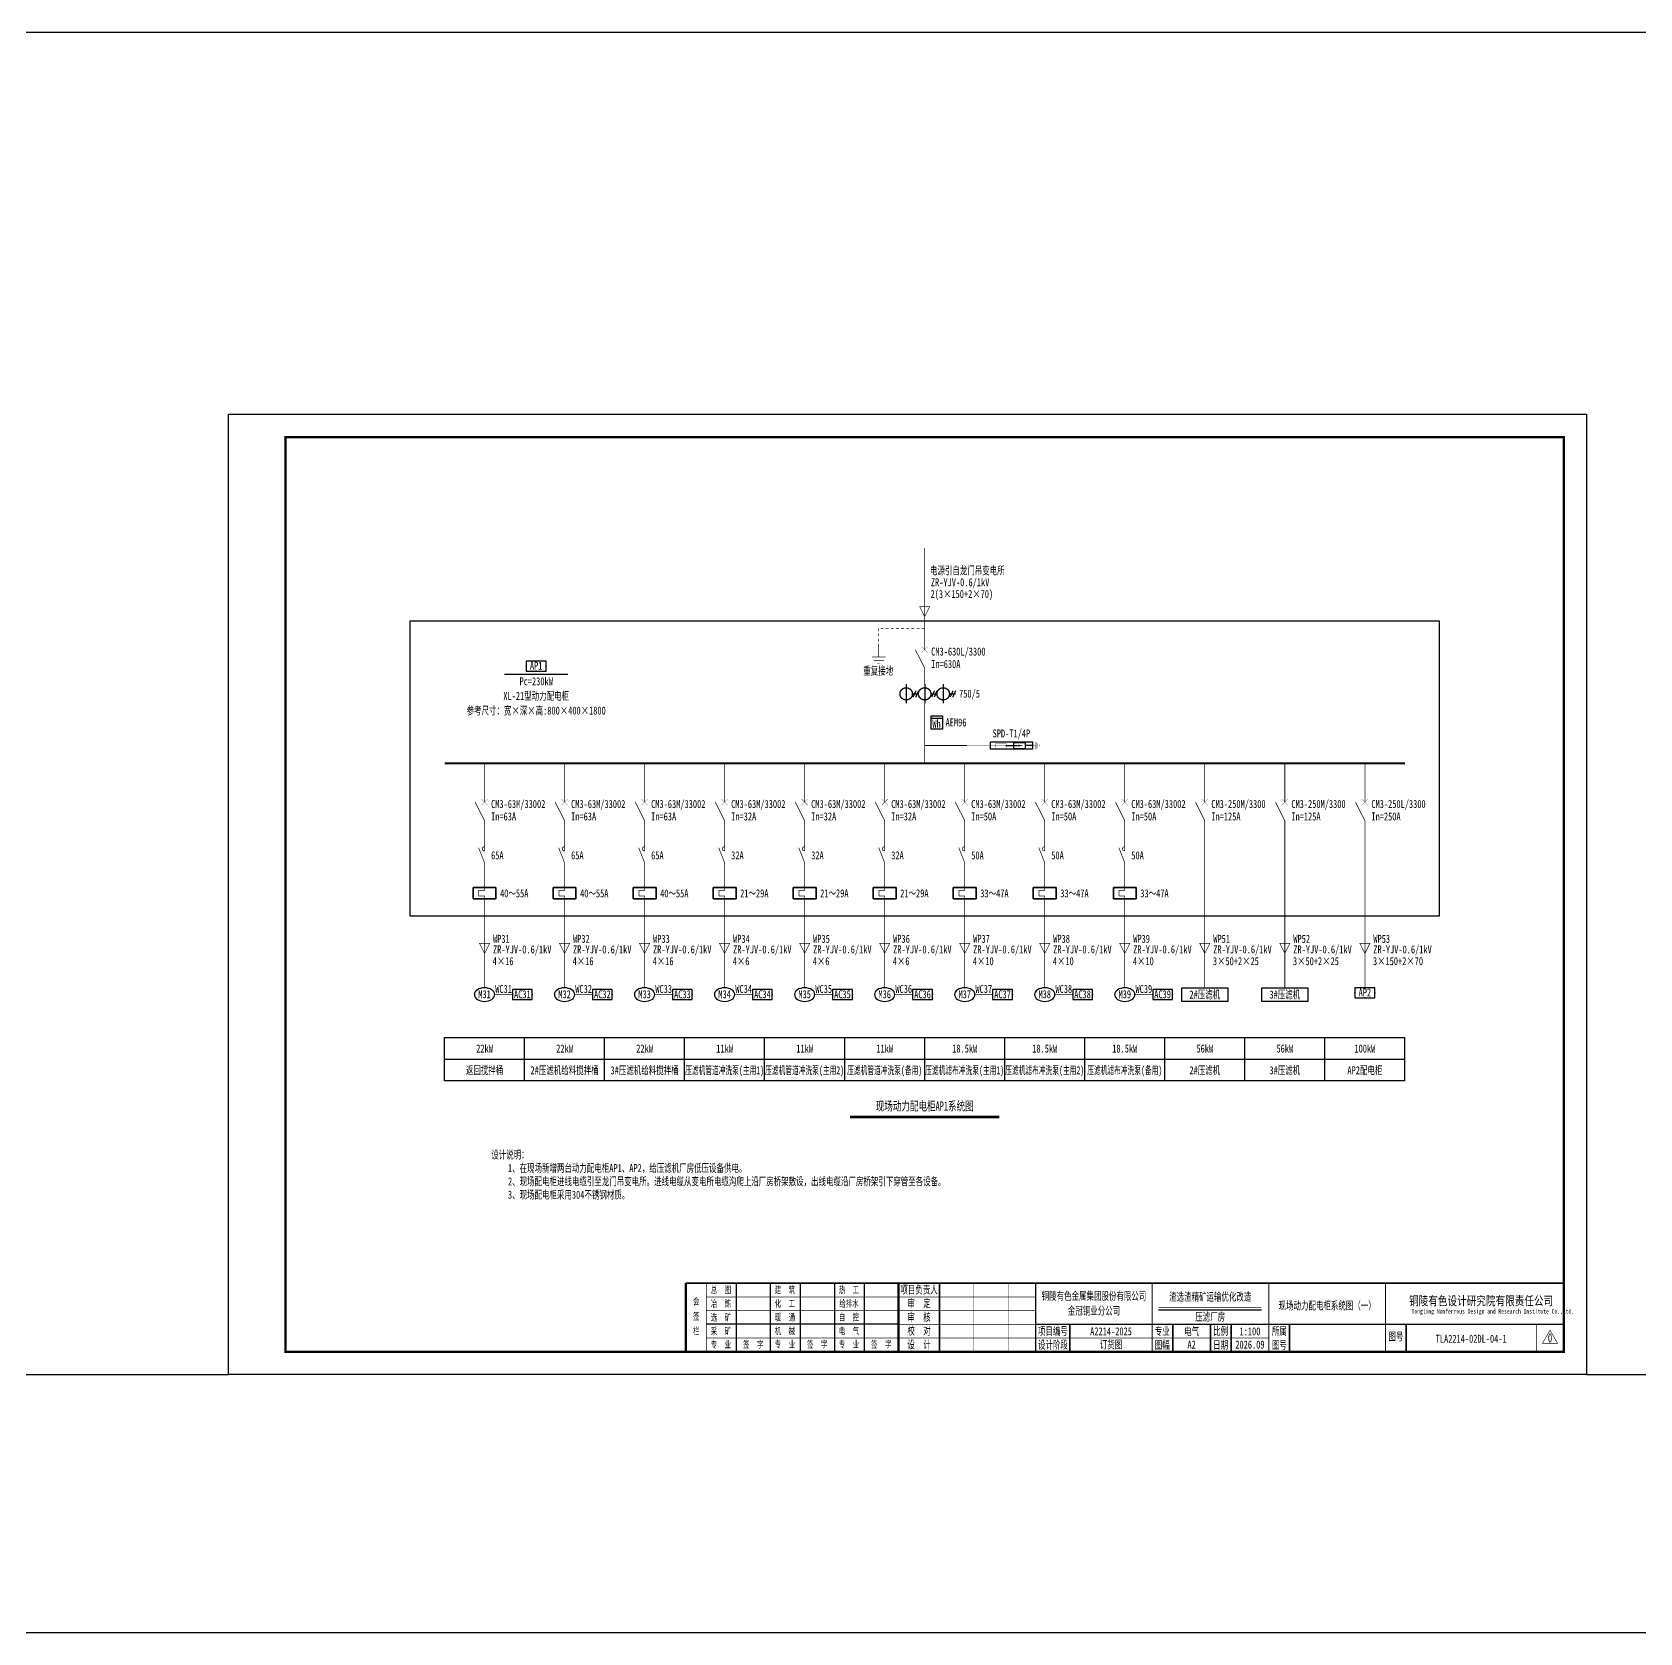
# Model space of a CAD drawing. Header units: millimetres. Extents: x 257344 to 1270023, y 272924 to 540726.
# Drawn here: x 490625 to 560935, y 272924 to 342924 of the extents above; entities that cross this region are included whole.
import ezdxf
from ezdxf.enums import TextEntityAlignment as Align

# ---------------------------------------------------------------- set-up
doc = ezdxf.new("R2010")
doc.units = ezdxf.units.MM
doc.linetypes.add('常规', pattern=[20, 10, 0, 10])
for name, color, linetype, lineweight in [('BXT', 7, 'Continuous', 0), ('CAXA0层', 7, 'Continuous', 25), ('ELEMENT', 3, 'Continuous', 30), ('MX', 3, 'Continuous', 0), ('SW', 8, 'Continuous', 20), ('TEXT', 4, 'Continuous', 0), ('电气-照明-导线', 82, 'Continuous', 40), ('电辅助1', 7, 'Continuous', 0)]:
    doc.layers.add(name, color=color, linetype=linetype, lineweight=lineweight)
for name, color, linetype in [('动力平面导线层', 3, '常规'), ('图框', 7, 'Continuous'), ('文字', 7, 'Continuous'), ('标注-照明', 7, 'Continuous'), ('照明平面导线层', 3, 'Continuous'), ('照明平面设备层', 1, 'Continuous')]:
    doc.layers.add(name, color=color, linetype=linetype)
doc.styles.add('HZ', font='', dxfattribs={"width": 0.75})
doc.styles.get("Standard").update_dxf_attribs({"font": 'arial.ttf', "bigfont": 'hzdx.shx'})
doc.styles.add('标准', font='', dxfattribs={"width": 0.667})
doc.styles.get('HZ').set_extended_font_data('SimSun')
doc.styles.get('标准').set_extended_font_data('NSimSun')

# ---------------------------------------------------------------- blocks, each defined once
blk = doc.blocks.new('3')
at = {"layer": 'TEXT', "color": 7, "lineweight": 25, "style": 'HZ', "width": 0.75}
for s, height, p in [('铜陵有色设计研究院有限责任公司', 400, (221501, 249018)), ('Tongling Nonferrous Design and Research Institute Co.,Ltd.', 200, (221613, 248659))]:
    blk.add_text(s, height=height, dxfattribs=at).set_placement(p)
blk = doc.blocks.new('铜陵有色图签02')
at = {"layer": '图框', "linetype": 'Continuous', "lineweight": 50}
for p, q in [((-38401, 3003), (-38401, 1)), ((-29100, 3001), (-29100, 0))]:
    blk.add_line(p, q, dxfattribs=at)
at = {"layer": '图框', "color": 7, "linetype": 'Continuous', "lineweight": 25}
for p, q in [((-36201, 3010), (-36201, 9)), ((-34701, 3010), (-34701, 9)), ((-33401, 3017), (-33401, 16)), ((-31901, 3017), (-31901, 16)), ((-30601, 3017), (-30601, 16)), ((-29100, 1201), (-37501, 1201))]:
    blk.add_line(p, q, dxfattribs=at)
at = {"layer": '图框', "color": 7, "linetype": 'Continuous', "lineweight": 35}
for p, q in [((-27300, 3001), (-27300, 1)), ((-21600, 1197), (-21600, -3)), ((-17100, 1200), (-17100, 0)), ((-15450, 0), (-15450, 1200)), ((-14550, 1200), (-14550, 0)), ((-12000, 1201), (-12000, 1)), ((-6900, 1202), (-6900, 2))]:
    blk.add_line(p, q, dxfattribs=at)
at = {"layer": '图框', "lineweight": 25}
blk.add_line((-17723, 1830), (-13223, 1830), dxfattribs=at)
at = {"layer": '图框', "lineweight": 70, "const_width": 70}
blk.add_lwpolyline([(-17980, 3001), (0, 3001), (-38401, 3001)], dxfattribs=at)
at = {"layer": '图框', "color": 7, "linetype": 'Continuous', "lineweight": 25, "const_width": 25}
for points in [[(-37501, 3000), (-37501, 0)], [(-25800, 3001), (-25800, 1)], [(-24300, 3001), (-24300, 1)], [(-23100, 2401), (-37501, 2401)], [(-23100, 1801), (-37501, 1801)], [(-23100, 1201), (-29100, 1201)], [(-602, 943), (-932, 371), (-272, 371), (-602, 943)], [(-12900, 600), (-18000, 600), (-37501, 600)]]:
    blk.add_lwpolyline(points, dxfattribs=at)
at = {"layer": '图框', "linetype": 'Continuous', "lineweight": 50, "const_width": 50}
for points in [[(-23100, 3001), (-23100, 1)], [(-18000, 3000), (-18000, 0)]]:
    blk.add_lwpolyline(points, dxfattribs=at)
at = {"layer": '图框', "lineweight": 50, "const_width": 50}
for points in [[(-12900, 3001), (-12900, 1)], [(-7800, 3001), (-7800, 1)], [(0, 3000), (0, 0)], [(-23100, 1200), (0, 1200)]]:
    blk.add_lwpolyline(points, dxfattribs=at)
at = {"layer": '图框', "lineweight": 25, "const_width": 35}
blk.add_lwpolyline([(-17723, 1930), (-13223, 1930)], dxfattribs=at)
at = {"layer": '图框', "color": 7, "linetype": 'Continuous', "lineweight": 35, "const_width": 25}
blk.add_lwpolyline([(-1200, 1201), (-1200, 0)], dxfattribs=at)
at = {"layer": '图框', "linetype": 'Continuous', "lineweight": 70, "const_width": 70}
blk.add_lwpolyline([(-38401, 1), (0, 0)], dxfattribs=at)
at = {"layer": '图框', "lineweight": 25}
blk.add_blockref('3', (-228268, -246986), dxfattribs=at)
at = {"layer": 'TEXT', "color": 7, "lineweight": 25, "style": '标准', "width": 0.667}
for s, height, p in [('总  图', 300, (-36862, 2555)), ('建  筑', 300, (-34062, 2562)), ('热  工', 300, (-31262, 2562)), ('项目负责人', 350, (-28197, 2541)), ('会', 300, (-37942, 2054)), ('冶  炼', 300, (-36862, 1955)), ('化  工', 300, (-34062, 1962)), ('给排水', 300, (-31262, 1962)), ('审  定', 350, (-28197, 1941)), ('签', 300, (-37942, 1404)), ('选  矿', 300, (-36862, 1355)), ('暖  通', 300, (-34062, 1362)), ('自  控', 300, (-31262, 1362)), ('审  核', 350, (-28197, 1341)), ('栏', 300, (-37942, 754)), ('采  矿', 300, (-36862, 754)), ('机  械', 300, (-34062, 761)), ('电  气', 300, (-31262, 761)), ('校  对', 350, (-28197, 741)), ('项目编号', 350, (-22343, 730)), ('专业', 350, (-17559, 730)), ('比例', 350, (-15009, 730)), ('所属', 350, (-12438, 730)), ('图号', 350, (-7339, 495)), ('专  业', 300, (-36862, 170)), ('签  字', 300, (-35449, 170)), ('专  业', 300, (-34062, 177)), ('签  字', 300, (-32649, 177)), ('专  业', 300, (-31262, 177)), ('签  字', 300, (-29849, 177)), ('设  计', 350, (-28197, 139)), ('设计阶段', 350, (-22343, 130)), ('图幅', 350, (-17559, 130)), ('日期', 350, (-15009, 130)), ('图号', 350, (-12438, 130))]:
    blk.add_text(s, height=height, dxfattribs=at).set_placement(p, align=Align.CENTER)
blk = doc.blocks.new('0208D')
at = {"color": 3, "linetype": 'Continuous', "const_width": 0.3}
blk.add_lwpolyline([(0, -7.5), (0, 0)], dxfattribs=at)
blk.add_lwpolyline([(0, -7.5), (2.5, -2.5), (-2.5, -2.5)], close=True, dxfattribs=at)
blk = doc.blocks.new('1107AA')
at = {"color": 3, "linetype": 'Continuous'}
for points, const_width in [([(0, -7.5), (-3.79, 0)], 0.3), ([(1.25, 1.25), (-1.25, -1.25)], 0.1), ([(-1.25, 1.25), (1.25, -1.25)], 0.1)]:
    blk.add_lwpolyline(points, dxfattribs=dict(at, const_width=const_width))
blk = doc.blocks.new('KK')
at = {"layer": 'MX', "color": 3, "linetype": '常规', "lineweight": 25}
for p, q in [((-498, -143), (-378, 128)), ((-384, -143), (-264, 128)), ((313, -143), (432, 128)), ((426, -143), (546, 128)), ((1123, -143), (1243, 128)), ((1236, -143), (1356, 128)), ((-540, -8), (-270, -8)), ((270, -8), (540, -8)), ((1080, -8), (1351, -8))]:
    blk.add_line(p, q, dxfattribs=at)
for centre in [(-810, -8), (0, -8), (810, -8)]:
    blk.add_circle(centre, 270, dxfattribs=at)
at = {"layer": '动力平面导线层', "lineweight": -3, "ltscale": 100}
for p, q in [((-810, 417), (-810, -417)), ((0, 417), (0, -417)), ((810, 417), (810, -417))]:
    blk.add_line(p, q, dxfattribs=at)
blk = doc.blocks.new('$element$00000390')
at = {"const_width": 0.0233}
for points in [[(0, 0), (0, -0.375)], [(-0.25, -0.375), (0.25, -0.375)], [(-0.188, -0.5), (0.188, -0.5)], [(-0.062, -0.625), (0.062, -0.625)]]:
    blk.add_lwpolyline(points, dxfattribs=at)
at = {"flags": 9}
blk.add_attdef('S', (0, 0), '', height=0.00000667, dxfattribs=at)
blk = doc.blocks.new('$element$00000532')
for points in [[(0, 0), (0, -0.283)], [(-0.1, -0.283), (0.1, -0.283), (0.1, -0.717), (-0.1, -0.717), (-0.1, -0.283)], [(0, -1), (0, -0.567)]]:
    blk.add_lwpolyline(points)
for points in [[(-0.033, -0.55), (0.033, -0.55), (0, -0.35), (0.033, -0.55)], [(0.033, -0.55), (0, -0.35), (-0.033, -0.55), (0.033, -0.55)], [(0, -0.367), (-0.033, -0.567), (0.033, -0.567), (0, -0.367)]]:
    blk.add_solid(points)
at = {"flags": 9}
blk.add_attdef('S', (0, 0), '', height=0.00000667, dxfattribs=at)
blk = doc.blocks.new('HFH')
at = {"color": 3, "linetype": 'Continuous', "const_width": 17.3}
for points in [[(-2085, -50), (-2085, 50)], [(-1999, -105), (-1999, 105)], [(-1917, -158), (-1917, 158)], [(-1653, 0), (-1917, 0)]]:
    blk.add_lwpolyline(points, dxfattribs=at)
at = {"color": 3}
blk.add_lwpolyline([(-1757, 162), (75, 162), (75, -164), (-1757, -164)], close=True, dxfattribs=at)
at = {"color": 3, "const_width": 13.3}
for points in [[(-717, 0), (-52, 0)], [(-621, 90), (-139, 90)], [(-621, -90), (-621, 90)], [(-139, -90), (-139, 90)], [(-621, -90), (-139, -90)]]:
    blk.add_lwpolyline(points, dxfattribs=at)
at = {"layer": 'ELEMENT', "linetype": 'ByBlock', "xscale": -1200, "yscale": 1200, "zscale": 1200, "rotation": 90}
blk.add_blockref('$element$00000532', (-1791, 0), dxfattribs=at)
blk = doc.blocks.new('PLA1')
at = {"color": 0, "linetype": 'ByBlock', "lineweight": -2}
for p, q in [((-500, 500), (-500, 0)), ((500, 500), (-500, 500)), ((-500, 0), (500, 0)), ((500, 0), (500, 500))]:
    blk.add_line(p, q, dxfattribs=at)
for p in [(-500, 250), (0, 500), (0, 0), (500, 250)]:
    blk.add_point(p, dxfattribs=at)
blk = doc.blocks.new('JJH')
at = {"color": 3, "linetype": '常规', "lineweight": 35}
for p, q in [((-500, -500), (-500, 0)), ((500, 0), (-500, 0)), ((500, -500), (500, 0)), ((-500, -500), (500, -500))]:
    blk.add_line(p, q, dxfattribs=at)
at = {"color": 3, "linetype": '常规', "lineweight": 35, "const_width": 30}
blk.add_lwpolyline([(0, 100), (0, -125), (-250, -125), (-250, -375), (0, -375), (0, -600)], dxfattribs=at)
blk = doc.blocks.new('GGF')
at = {"layer": '照明平面导线层', "color": 3, "linetype": '常规', "lineweight": 25, "ltscale": 2, "const_width": 30}
for points in [[(0, 0), (0, -365)], [(0, -1065), (-261, -402)], [(0, -365), (0, -544)], [(0, -1065), (0, -1429)]]:
    blk.add_lwpolyline(points, dxfattribs=at)
blk.add_lwpolyline([(0, -544, -1.122007), (0, -365, -1.343832)], format="xyb", dxfattribs=at)

msp = doc.modelspace()

# ---------------------------------------------------------------- linework, layer by layer
at = {"color": 3}
for p, q in [((489208.8, 284214.5), (499208.8, 284214.5)), ((558608.8, 284214.5), (568608.8, 284214.5))]:
    msp.add_line(p, q, dxfattribs=at)
msp.add_lwpolyline([(267543.6, 342923.7), (1270023.5, 342923.7), (1270023.5, 272923.7), (267543.6, 272923.7)], close=True, dxfattribs=at)
at = {"color": 3, "const_width": 13.3}
msp.add_lwpolyline([(532662, 311723.3), (531507.5, 311723.3)], dxfattribs=at)
at = {"color": 3, "linetype": 'ByBlock', "lineweight": 35, "const_width": 30}
for points in [[(510409, 305617.9), (510409, 305392.9)], [(513909, 305617.9), (513909, 305392.9)], [(517409, 305617.9), (517409, 305392.9)], [(520909, 305617.9), (520909, 305392.9)], [(524409, 305617.9), (524409, 305392.9)], [(527909, 305617.9), (527909, 305392.9)], [(531409, 305617.9), (531409, 305392.9)], [(534909, 305617.9), (534909, 305392.9)], [(538409, 305617.9), (538409, 305392.9)], [(510409, 305013.5), (510409, 305017.9)], [(513909, 305013.5), (513909, 305017.9)], [(517409, 305013.5), (517409, 305017.9)], [(520909, 305013.5), (520909, 305017.9)], [(524409, 305013.5), (524409, 305017.9)], [(527909, 305013.5), (527909, 305017.9)], [(531409, 305013.5), (531409, 305017.9)], [(534909, 305013.5), (534909, 305017.9)], [(538409, 305013.5), (538409, 305017.9)]]:
    msp.add_lwpolyline(points, dxfattribs=at)
at = {"color": 2, "linetype": 'ByBlock', "lineweight": 30}
for points in [[(540909, 301131.4), (542909.1, 301131.4), (542909.1, 300531.5), (540909, 300531.5)], [(544409, 301131.4), (546409.1, 301131.4), (546409.1, 300531.5), (544409, 300531.5)]]:
    msp.add_lwpolyline(points, close=True, dxfattribs=at)
at = {"layer": 'CAXA0层', "color": 0, "linetype": 'Continuous', "lineweight": 30}
msp.add_line((511275.5, 314848.1), (514059.2, 314848.1), dxfattribs=at)
at = {"layer": 'CAXA0层', "color": 2, "linetype": 'Continuous', "lineweight": 40}
msp.add_line((526405.6, 295508.3), (532911.9, 295508.3), dxfattribs=at)
at = {"layer": 'CAXA0层', "color": 2, "linetype": 'Continuous', "lineweight": 0}
msp.add_line((526405.6, 295442.8), (532911.9, 295442.8), dxfattribs=at)
at = {"layer": '动力平面导线层', "color": 4, "linetype": 'ByBlock'}
for p, q in [((507158.8, 317176.9), (552158.7, 317176.9)), ((507158.8, 304268.2), (507158.8, 317176.9)), ((552158.7, 317176.9), (552158.7, 304268.2)), ((552158.7, 304268.2), (507158.8, 304268.2))]:
    msp.add_line(p, q, dxfattribs=at)
at = {"layer": '动力平面导线层', "color": 0, "linetype": 'ByBlock'}
for p, q in [((508658.8, 298961.5), (550658.8, 298961.5)), ((508658.8, 297061.5), (508658.8, 298961.5)), ((512158.8, 297061.5), (512158.8, 298961.5)), ((515658.8, 297061.5), (515658.8, 298961.5)), ((519158.8, 297061.5), (519158.8, 298961.5)), ((522658.8, 297061.5), (522658.8, 298961.5)), ((526158.8, 297061.5), (526158.8, 298961.5)), ((529658.8, 297061.5), (529658.8, 298961.5)), ((533158.8, 297061.5), (533158.8, 298961.5)), ((536658.8, 297061.5), (536658.8, 298961.5)), ((540158.8, 297061.5), (540158.8, 298961.5)), ((543658.8, 297061.5), (543658.8, 298961.5)), ((547158.8, 297061.5), (547158.8, 298961.5)), ((550658.8, 297061.5), (550658.8, 298961.5)), ((508658.8, 298011.5), (550658.8, 298011.5)), ((550658.8, 297061.5), (508658.8, 297061.5))]:
    msp.add_line(p, q, dxfattribs=at)
at = {"layer": '动力平面导线层', "color": 3, "linetype": '常规', "lineweight": 20, "ltscale": 2, "const_width": 84}
msp.add_lwpolyline([(550658.8, 310945.6), (508658.8, 310945.6)], dxfattribs=at)
at = {"layer": '图框', "linetype": 'Continuous', "lineweight": 100, "const_width": 100}
msp.add_lwpolyline([(501708.8, 285214.5), (557608.8, 285214.5), (557608.8, 325214.5), (501708.8, 325214.5)], close=True, dxfattribs=at)
at = {"layer": '文字', "color": 3, "linetype": 'Continuous', "lineweight": 25, "const_width": 30}
for points in [[(529658.8, 315106.8), (529658.8, 310945.6)], [(510409, 309250.9), (510409, 310945.6)], [(513909, 309251), (513909, 310945.6)], [(517409, 309251), (517409, 310945.6)], [(520909, 309250.9), (520909, 310945.6)], [(524409, 309251), (524409, 310945.6)], [(527909, 309251), (527909, 310945.6)], [(531409, 309251), (531409, 310945.6)], [(534909, 309250.9), (534909, 310945.6)], [(538409, 309250.9), (538409, 310945.6)], [(541909, 309250.9), (541909, 310945.6)], [(545409, 309250.9), (545409, 310945.6)], [(548909, 309250.9), (548909, 310945.6)]]:
    msp.add_lwpolyline(points, dxfattribs=at)
at = {"layer": '文字', "color": 3, "linetype": 'ByBlock', "lineweight": 25, "const_width": 30}
for points in [[(510409, 308440.6), (510409, 307664.3)], [(513909, 308440.6), (513909, 307664.3)], [(517409, 308440.6), (517409, 307664.3)], [(520909, 308440.6), (520909, 307664.3)], [(524409, 308440.6), (524409, 307664.3)], [(527909, 308440.6), (527909, 307664.3)], [(531409, 308440.6), (531409, 307664.3)], [(534909, 308440.6), (534909, 307664.3)], [(538409, 308440.6), (538409, 307664.3)], [(541909, 308440.6), (541909, 301131.4)], [(545409, 308440.6), (545409, 301131.4)], [(548909, 308440.6), (548909, 301131.4)], [(510409, 306235.2), (510409, 305617.9)], [(513909, 306235.2), (513909, 305617.9)], [(517409, 306235.2), (517409, 305617.9)], [(520909, 306235.2), (520909, 305617.9)], [(524409, 306235.2), (524409, 305617.9)], [(527909, 306235.2), (527909, 305617.9)], [(531409, 306235.2), (531409, 305617.9)], [(534909, 306235.2), (534909, 305617.9)], [(538409, 306235.2), (538409, 305617.9)], [(510409, 304917.9), (510409, 301131.4)], [(513909, 304917.9), (513909, 301131.4)], [(517409, 304917.9), (517409, 301131.4)], [(520909, 304917.9), (520909, 301131.4)], [(524409, 304917.9), (524409, 301131.4)], [(527909, 304917.9), (527909, 301131.4)], [(531409, 304917.9), (531409, 301131.4)], [(534909, 304917.9), (534909, 301131.4)], [(538409, 304917.9), (538409, 301131.4)], [(510854, 300835.4), (511630.2, 300835.5)], [(514354, 300835.4), (515130.2, 300835.5)], [(517854, 300835.4), (518630.2, 300835.5)], [(521354, 300835.4), (522130.2, 300835.5)], [(524854, 300835.4), (525630.2, 300835.5)], [(528354, 300835.4), (529130.2, 300835.5)], [(531854, 300835.4), (532630.2, 300835.5)], [(535354, 300835.4), (536130.2, 300835.5)], [(538854, 300835.4), (539630.2, 300835.5)]]:
    msp.add_lwpolyline(points, dxfattribs=at)
at = {"layer": '标注-照明', "color": 1, "linetype": 'ByBlock', "lineweight": 30, "ltscale": 100, "extrusion": (0, 0, -1)}
for centre in [(510409, 300835.4), (513909, 300835.4), (517409, 300835.4), (520909, 300835.4), (524409, 300835.4), (527909, 300835.4), (531409, 300835.4), (534909, 300835.4), (538409, 300835.4)]:
    msp.add_ellipse(centre, major_axis=(444.9, 0), ratio=0.6650438, dxfattribs=at)
at = {"layer": '照明平面设备层', "color": 0, "lineweight": -3, "ltscale": 100}
msp.add_lwpolyline([(499208.8, 326214.5), (558608.8, 326214.5), (558608.8, 284214.5), (499208.8, 284214.5)], close=True, dxfattribs=at)
at = {"layer": '照明平面设备层', "color": 130, "lineweight": -3, "const_width": 30}
msp.add_lwpolyline([(529658.8, 315917.1), (529658.8, 320367.4)], dxfattribs=at)
at = {"layer": '照明平面设备层', "color": 130, "linetype": 'ByBlock', "lineweight": -3, "const_width": 30}
for points in [[(527651, 316725.4), (527651, 316853.3)], [(527651, 316500.1), (527651, 316628)], [(527651, 316274.8), (527651, 316402.7)], [(527856.3, 316853.3), (527728.3, 316853.3)], [(528081.6, 316853.3), (527953.6, 316853.3)], [(528306.9, 316853.3), (528178.9, 316853.3)], [(528532.2, 316853.3), (528404.3, 316853.3)], [(528757.5, 316853.3), (528629.6, 316853.3)], [(528982.8, 316853.3), (528854.9, 316853.3)], [(529208.1, 316853.3), (529080.2, 316853.3)], [(529433.5, 316853.3), (529305.5, 316853.3)], [(529658.8, 316853.3), (529530.8, 316853.3)], [(527651, 316049.5), (527651, 316177.4)]]:
    msp.add_lwpolyline(points, dxfattribs=at)
at = {"layer": '电气-照明-导线', "color": 3, "const_width": 42.8}
msp.add_lwpolyline([(529658.8, 311723.3), (531507.5, 311723.3)], dxfattribs=at)
at = {"layer": '电辅助1', "color": 2, "linetype": 'ByBlock', "lineweight": 25}
for p, q in [((529947.8, 312439.3), (529947.8, 313020.7)), ((529947.8, 313020.7), (530432.4, 313020.7)), ((529947.8, 312923.8), (530432.4, 312923.8)), ((530432.4, 313020.7), (530432.4, 312439.3)), ((530432.4, 312439.3), (529947.8, 312439.3))]:
    msp.add_line(p, q, dxfattribs=at)

# ---------------------------------------------------------------- block references
at = {"rotation": 180}
msp.add_blockref('HFH', (532610, 311723.3), dxfattribs=at)
at = {"layer": 'BXT', "zscale": 87.66225000000001}
for p, xscale, yscale in [((529658.8, 318023.5), 87.66224999725819, 87.66225000098348), ((548908.7, 303292), 87.66225000098348, 87.66225000005215)]:
    msp.add_blockref('0208D', p, dxfattribs=dict(at, xscale=xscale, yscale=yscale))
at = {"layer": 'BXT', "linetype": 'ByBlock', "xscale": 87.66225000098348, "yscale": 87.66225000005215, "zscale": 87.66225000000001}
for p in [(510409, 303292.1), (513909, 303292.1), (517409, 303292.1), (520909, 303292.1), (524409, 303292.1), (527909, 303292.1), (531409, 303292.1), (534909, 303292.1), (538409, 303292.1), (541909, 303292.1), (545409, 303292.1)]:
    msp.add_blockref('0208D', p, dxfattribs=at)
at = {"layer": 'ELEMENT', "xscale": 1200, "yscale": 1200, "zscale": 1200}
msp.add_blockref('$element$00000390', (527651, 316049.5), dxfattribs=at)
at = {"layer": '动力平面导线层', "color": 0, "lineweight": -3}
msp.add_blockref('KK', (529658.8, 313994.5), dxfattribs=at)
at = {"layer": '动力平面导线层', "linetype": 'ByBlock'}
for name, p in [('GGF', (510409, 307664.3)), ('GGF', (513909, 307664.3)), ('GGF', (517409, 307664.3)), ('GGF', (520909, 307664.3)), ('GGF', (524409, 307664.3)), ('GGF', (527909, 307664.3)), ('GGF', (531409, 307664.3)), ('GGF', (534909, 307664.3)), ('GGF', (538409, 307664.3)), ('JJH', (510409, 305517.9)), ('JJH', (513909, 305517.9)), ('JJH', (517409, 305517.9)), ('JJH', (520909, 305517.9)), ('JJH', (524409, 305517.9)), ('JJH', (527909, 305517.9)), ('JJH', (531409, 305517.9)), ('JJH', (534909, 305517.9)), ('JJH', (538409, 305517.9))]:
    msp.add_blockref(name, p, dxfattribs=at)
at = {"layer": '图框', "lineweight": 25}
msp.add_blockref('铜陵有色图签02', (557608.8, 285214.5), dxfattribs=at)
at = {"layer": '文字', "color": 3, "linetype": 'Continuous', "lineweight": 25, "xscale": 108.0493425019085, "yscale": 108.0493425000459, "zscale": 108.0493425}
msp.add_blockref('1107AA', (529658.8, 315917.1), dxfattribs=at)
at = {"layer": '文字', "color": 3, "linetype": 'ByBlock', "lineweight": 25, "xscale": 108.0493425019085, "yscale": 108.0493425000459, "zscale": 108.0493425}
for p in [(510409, 309250.9), (513909, 309250.9), (517409, 309250.9), (520909, 309250.9), (524409, 309250.9), (527909, 309250.9), (531409, 309250.9), (534909, 309250.9), (538409, 309250.9), (541909, 309250.9), (545409, 309250.9), (548909, 309250.9)]:
    msp.add_blockref('1107AA', p, dxfattribs=at)
at = {"layer": '照明平面设备层', "color": 6, "lineweight": 30, "xscale": 0.8640000000596046, "yscale": 0.8640000005252659, "zscale": 0.8640000000000001}
for p in [(512667.3, 314985.6), (548909, 300699.4)]:
    msp.add_blockref('PLA1', p, dxfattribs=at)
at = {"layer": '照明平面设备层', "color": 1, "linetype": 'ByBlock', "lineweight": 30, "xscale": 0.8640000000596046, "yscale": 0.8640000000596046, "zscale": 0.8640000000596046}
for p in [(512062.2, 300619.5), (515562.2, 300619.5), (519062.2, 300619.5), (522562.2, 300619.5), (526062.2, 300619.5), (529562.2, 300619.5), (533062.2, 300619.5), (536562.2, 300619.5), (540062.2, 300619.5)]:
    msp.add_blockref('PLA1', p, dxfattribs=at)

# ---------------------------------------------------------------- texts
at = {"layer": 'SW', "color": 7, "linetype": 'Continuous', "lineweight": 25, "style": '标准', "width": 0.667}
for s, p in [('电源引自龙门吊变电所', (529886.2, 319206.6)), ('ZR-YJV-0.6/1kV', (529930.1, 318692.8)), ('750/5', (531161.5, 313820.9))]:
    msp.add_text(s, height=350, dxfattribs=at).set_placement(p)
at = {"layer": 'SW', "color": 0, "linetype": 'Continuous', "lineweight": 25, "style": '标准', "width": 0.667}
msp.add_text('2(3×150+2×70)', height=350, dxfattribs=at).set_placement((529913.9, 318179))
at = {"layer": 'SW', "color": 7, "linetype": 'ByBlock', "lineweight": 25, "style": '标准', "width": 0.667}
for s, p in [('CM3-630L/3300', (529943.6, 315662.2)), ('In=630A', (529943.6, 315117.9)), ('CM3-63M/33002', (510693.8, 308996)), ('CM3-63M/33002', (514193.8, 308996)), ('CM3-63M/33002', (517693.8, 308996)), ('CM3-63M/33002', (521193.8, 308996)), ('CM3-63M/33002', (524693.8, 308996)), ('CM3-63M/33002', (528193.8, 308996)), ('CM3-63M/33002', (531693.8, 308996)), ('CM3-63M/33002', (535193.8, 308996)), ('CM3-63M/33002', (538693.8, 308996)), ('CM3-250M/3300', (542193.8, 308996)), ('CM3-250M/3300', (545693.8, 308996)), ('CM3-250L/3300', (549193.8, 308996)), ('In=63A', (510693.8, 308451.7)), ('In=63A', (514193.8, 308451.7)), ('In=63A', (517693.8, 308451.7)), ('In=32A', (521193.8, 308451.7)), ('In=32A', (524693.8, 308451.7)), ('In=32A', (528193.8, 308451.7)), ('In=50A', (531693.8, 308451.7)), ('In=50A', (535193.8, 308451.7)), ('In=50A', (538693.8, 308451.7)), ('In=125A', (542193.8, 308451.7)), ('In=125A', (545693.8, 308451.7)), ('In=250A', (549193.8, 308451.7)), ('65A', (510693.8, 306751)), ('65A', (514193.8, 306751)), ('65A', (517693.8, 306751)), ('32A', (521193.8, 306751)), ('32A', (524693.8, 306751)), ('32A', (528193.8, 306751)), ('50A', (531693.8, 306751)), ('50A', (535193.8, 306751)), ('50A', (538693.8, 306751)), ('40～55A', (511087.9, 305087.9)), ('40～55A', (514587.9, 305087.9)), ('40～55A', (518087.9, 305087.9)), ('21～29A', (521587.9, 305087.9)), ('21～29A', (525087.9, 305087.9)), ('21～29A', (528587.9, 305087.9)), ('33～47A', (532087.9, 305087.9)), ('33～47A', (535587.9, 305087.9)), ('33～47A', (539087.9, 305087.9))]:
    msp.add_text(s, height=350, dxfattribs=at).set_placement(p)
at = {"layer": 'SW', "color": 7, "linetype": 'Continuous', "lineweight": 25, "style": '标准', "width": 0.667}
for s, p in [('AP1', (512667.3, 315040.8)), ('重复接地', (527625.2, 314821.8)), ('Pc=230kW', (512667.3, 314361.1)), ('XL-21型动力配电柜', (512667.3, 313721.1)), ('SPD-T1/4P', (533451.5, 312080.9)), ('AP2', (548909, 300754.6)), ('56kW', (541908.8, 298301.5)), ('56kW', (545408.8, 298301.5)), ('100kW', (548908.8, 298301.5))]:
    msp.add_text(s, height=350, dxfattribs=at).set_placement(p, align=Align.CENTER)
at = {"layer": 'SW', "color": 0, "linetype": 'Continuous', "lineweight": 25, "style": '标准', "width": 0.667}
for s, p in [('参考尺寸：宽×深×高:800×400×1800', (512667.3, 313081.1)), ('2#压滤机', (541908.8, 297351.5)), ('3#压滤机', (545408.8, 297351.5)), ('AP2配电柜', (548908.8, 297351.5))]:
    msp.add_text(s, height=350, dxfattribs=at).set_placement(p, align=Align.CENTER)
at = {"layer": 'SW', "color": 2, "linetype": 'Continuous', "lineweight": 25, "style": '标准', "width": 0.667}
msp.add_text('AEM96', height=350, dxfattribs=at).set_placement((530572.4, 312563.1))
at = {"layer": 'SW', "color": 0, "linetype": 'ByBlock', "lineweight": 25, "style": '标准', "width": 0.667}
for s, p in [('M31', (510409, 300676.5)), ('M32', (513909, 300676.5)), ('M33', (517409, 300676.5)), ('M34', (520909, 300676.5)), ('M35', (524409, 300676.5)), ('M36', (527909, 300676.5)), ('M37', (531409, 300676.5)), ('M38', (534909, 300676.5)), ('M39', (538409, 300676.5))]:
    msp.add_text(s, height=350, dxfattribs=at).set_placement(p, align=Align.CENTER)
at = {"layer": 'SW', "color": 7, "linetype": 'ByBlock', "lineweight": 25, "style": '标准', "width": 0.667}
for s, p in [('AC31', (512062.2, 300674.7)), ('AC32', (515562.2, 300674.7)), ('AC33', (519062.2, 300674.7)), ('AC34', (522562.2, 300674.7)), ('AC35', (526062.2, 300674.7)), ('AC36', (529562.2, 300674.7)), ('AC37', (533062.2, 300674.7)), ('AC38', (536562.2, 300674.7)), ('AC39', (540062.2, 300674.7)), ('2#压滤机', (541909, 300662.1)), ('3#压滤机', (545409, 300662.1))]:
    msp.add_text(s, height=350, dxfattribs=at).set_placement(p, align=Align.CENTER)
at = {"layer": 'SW', "color": 1, "linetype": 'Continuous', "lineweight": 25, "style": '标准'}
for s, width, p in [('22kW', 0.667, (510408.8, 298301.5)), ('22kW', 0.667, (513908.8, 298301.5)), ('22kW', 0.667, (517408.8, 298301.5)), ('11kW', 0.667, (520908.8, 298301.5)), ('11kW', 0.667, (524408.8, 298301.5)), ('11kW', 0.667, (527908.8, 298301.5)), ('18.5kW', 0.667, (531408.8, 298301.5)), ('18.5kW', 0.667, (534908.8, 298301.5)), ('18.5kW', 0.667, (538408.8, 298301.5)), ('返回搅拌桶', 0.667, (510408.7, 297351.5)), ('2#压滤机给料搅拌桶', 0.667, (513908.7, 297351.5)), ('3#压滤机给料搅拌桶', 0.667, (517408.7, 297351.5)), ('压滤机管道冲洗泵(主用1)', 0.6, (520908.7, 297351.5)), ('压滤机管道冲洗泵(主用2)', 0.6, (524408.7, 297351.5)), ('压滤机管道冲洗泵(备用)', 0.6, (527908.7, 297351.5)), ('压滤机滤布冲洗泵(主用1)', 0.6, (531408.7, 297351.5)), ('压滤机滤布冲洗泵(主用2)', 0.6, (534908.7, 297351.5)), ('压滤机滤布冲洗泵(备用)', 0.6, (538408.7, 297351.5)), ('订货图', 0.667, (537808.2, 285354.5))]:
    msp.add_text(s, height=350, dxfattribs=dict(at, width=width)).set_placement(p, align=Align.CENTER)
at = {"layer": 'SW', "color": 2, "linetype": 'Continuous', "lineweight": 25, "style": '标准', "width": 0.667}
msp.add_text('现场动力配电柜AP1系统图', height=400, dxfattribs=at).set_placement((529658.8, 295763.3), align=Align.CENTER)
at = {"layer": 'SW', "color": 4, "linetype": 'Continuous', "lineweight": 25, "style": '标准', "width": 0.667}
for s, height, p in [('铜陵有色金属集团股份有限公司', 350, (537062.7, 287482.6)), ('渣选渣精矿运输优化改造', 350, (542145.6, 287445.5)), ('金冠铜业分公司', 350, (537062.7, 286834.9)), ('压滤厂房', 350, (542145.6, 286568.8)), ('现场动力配电柜系统图（一）', 350, (547259.7, 287061.4)), ('A2214-2025', 350, (537808.2, 285934.2)), ('电气', 350, (541333, 285934.2)), ('1:100', 350, (543883, 285934.2)), ('A2', 350, (541333, 285354.5)), ('2026.09', 350, (543883, 285354.5)), ('TLA2214-02DL-04-1', 350, (553558.1, 285611)), ('0', 400, (557006.6, 285622.4))]:
    msp.add_text(s, height=height, dxfattribs=at).set_placement(p, align=Align.CENTER)
at = {"layer": 'SW', "color": 0, "linetype": 'Continuous', "lineweight": 25, "insert": (510702.3, 294009.3), "char_height": 350, "width": 21752.236, "attachment_point": 1, "style": '标准'}
msp.add_mtext('设计说明：\\P    1、在现场新增两台动力配电柜AP1、AP2，给压滤机厂房低压设备供电。\\P    2、现场配电柜进线电缆引至龙门吊变电所。进线电缆从变电所电缆沟爬上沿厂房桥架敷设，出线电缆沿厂房桥架引下穿管至各设备。\\P    3、现场配电柜采用304不锈钢材质。', dxfattribs=at)
at = {"layer": '电辅助1', "color": 2, "linetype": 'ByBlock', "lineweight": 25, "style": '标准', "width": 0.667}
msp.add_text('Wh', height=350, dxfattribs=at).set_placement((529993.9, 312504.8))
at = {"layer": '电辅助1', "color": 7, "linetype": 'ByBlock', "lineweight": 25, "style": '标准', "width": 0.667}
for s, p in [('WP31', (510779.4, 303099.4)), ('WP32', (514279.4, 303099.4)), ('WP33', (517779.4, 303099.4)), ('WP34', (521279.4, 303099.4)), ('WP35', (524779.4, 303099.4)), ('WP36', (528279.4, 303099.4)), ('WP37', (531779.4, 303099.4)), ('WP38', (535279.4, 303099.4)), ('WP39', (538779.4, 303099.4)), ('WP51', (542279.4, 303099.4)), ('WP52', (545779.4, 303099.4)), ('4×16', (510763.1, 302123.8)), ('ZR-YJV-0.6/1kV', (510779.3, 302637.6)), ('4×16', (514263.1, 302123.8)), ('ZR-YJV-0.6/1kV', (514279.3, 302637.6)), ('4×16', (517763.1, 302123.8)), ('ZR-YJV-0.6/1kV', (517779.3, 302637.6)), ('4×6', (521263.1, 302123.8)), ('ZR-YJV-0.6/1kV', (521279.3, 302637.6)), ('4×6', (524763.1, 302123.8)), ('ZR-YJV-0.6/1kV', (524779.3, 302637.6)), ('4×6', (528263.1, 302123.8)), ('ZR-YJV-0.6/1kV', (528279.3, 302637.6)), ('4×10', (531763.1, 302123.8)), ('ZR-YJV-0.6/1kV', (531779.3, 302637.6)), ('4×10', (535263.1, 302123.8)), ('ZR-YJV-0.6/1kV', (535279.3, 302637.6)), ('4×10', (538763.1, 302123.8)), ('ZR-YJV-0.6/1kV', (538779.3, 302637.6)), ('3×50+2×25', (542263.1, 302123.8)), ('ZR-YJV-0.6/1kV', (542279.3, 302637.6)), ('3×50+2×25', (545763.1, 302123.8)), ('ZR-YJV-0.6/1kV', (545779.3, 302637.6))]:
    msp.add_text(s, height=350, dxfattribs=at).set_placement(p)
at = {"layer": '电辅助1', "color": 7, "linetype": '常规', "lineweight": 25, "style": '标准', "width": 0.667}
for s, p in [('WP53', (549279.2, 303099.4)), ('3×150+2×70', (549262.8, 302123.8)), ('ZR-YJV-0.6/1kV', (549279.1, 302637.5))]:
    msp.add_text(s, height=350, dxfattribs=at).set_placement(p)
at = {"layer": '电辅助1', "color": 7, "linetype": 'ByBlock', "lineweight": 25, "style": '标准', "width": 0.667}
for s, p in [('WC31', (511242.1, 300908)), ('WC32', (514742.1, 300908)), ('WC33', (518242.1, 300908)), ('WC34', (521742.1, 300908)), ('WC35', (525242.1, 300908)), ('WC36', (528742.1, 300908)), ('WC37', (532242.1, 300908)), ('WC38', (535742.1, 300908)), ('WC39', (539242.1, 300908))]:
    msp.add_text(s, height=350, dxfattribs=at).set_placement(p, align=Align.CENTER)

doc.saveas('drawing.dxf')
